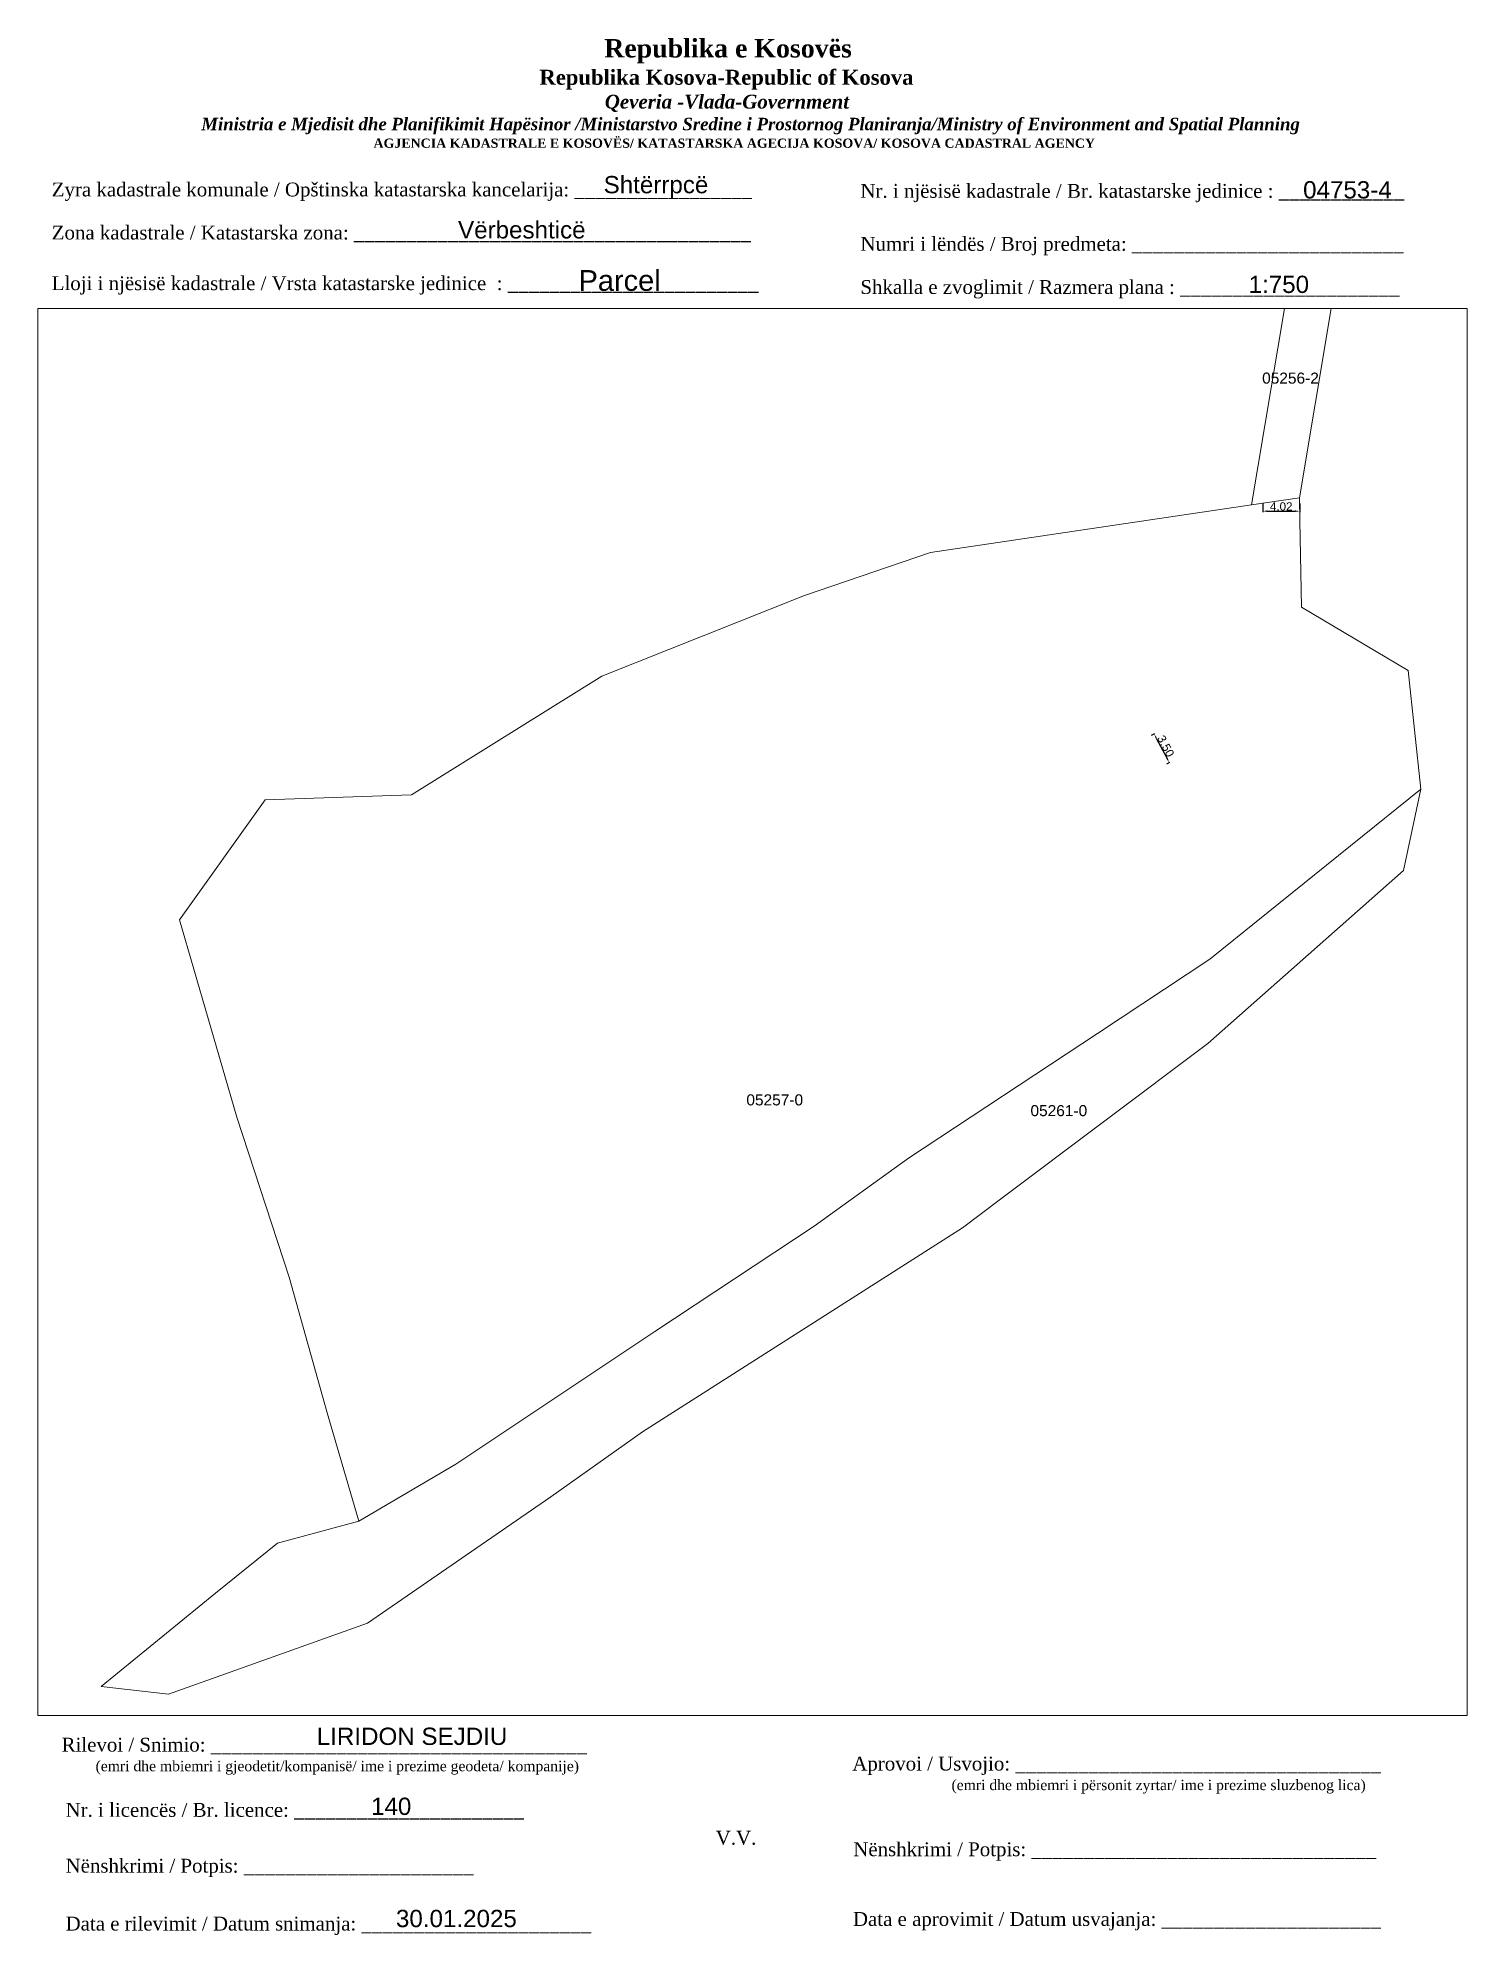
# Paper-space layout 'Manuali' of a CAD drawing. Header units: metres, sheet in millimetres. Extents: x 1 to 208, y 2 to 276.
# The model-space entities are those that its viewports show. They can reach past a viewport. Long polylines and large blocks are cut down to what shows.
import ezdxf

# ---------------------------------------------------------------- set-up
doc = ezdxf.new("R2010")
doc.units = ezdxf.units.M
doc.header["$PDMODE"] = 32
doc.header["$PDSIZE"] = 0.75
doc.layers.get('0').update_dxf_attribs({"lineweight": 0})
doc.layers.get('Defpoints').update_dxf_attribs({"lineweight": 0})
doc.layers.add('C-PROP-LINE-TEXT', color=7, linetype='Continuous')
for name, color, linetype, lineweight in [('Korniza e jashtme', 7, 'Continuous', 0), ('Nr Parceles Baze', 7, 'Continuous', 0), ('Nr-Kojshi', 251, 'Continuous', 0), ('Parc-Kojshi', 251, 'Continuous', 0), ('Parcela Baze', 7, 'Continuous', 0)]:
    doc.layers.add(name, color=color, linetype=linetype, lineweight=lineweight)
doc.styles.get("Standard").update_dxf_attribs({"font": 'arial.ttf'})
doc.dimstyles.get("Standard").update_dxf_attribs({"dimtxt": 1.5, "dimasz": 0.18, "dimexe": 0.18, "dimexo": 0.0625, "dimgap": 0.09, "dimtad": 1, "dimtoh": 1, "dimzin": 0, "dimdsep": 46, "dimtxsty": 'Standard', "dimcen": 0.09, "dimse1": 1, "dimse2": 1, "dimsd1": 1, "dimsd2": 1, "dimadec": 0, "dimazin": 0, "dimtfac": 1, "dimtofl": 0, "dimtmove": 0, "dimatfit": 3, "dimfxl": 1, "dimtolj": 1, "dimtzin": 0, "dimarcsym": 0})

# ---------------------------------------------------------------- blocks, each defined once
blk = doc.blocks.new('*D221')
at = {"layer": 'C-PROP-LINE-TEXT', "color": 0, "lineweight": -2, "transparency": 16777216}
for p, q in [((7500598.27, 4674162.06), (7500598.62, 4674162.24)), ((7500598.77, 4674161.76), (7500599.94, 4674159.55)), ((7500599.9, 4674158.96), (7500600.25, 4674159.15))]:
    blk.add_line(p, q, dxfattribs=at)
at = {"layer": 'C-PROP-LINE-TEXT', "color": 0, "transparency": 16777216}
for points in [[(7500598.84, 4674161.8), (7500598.7, 4674161.72), (7500598.54, 4674162.2)], [(7500600.01, 4674159.59), (7500599.87, 4674159.51), (7500600.17, 4674159.11)]]:
    blk.add_solid(points, dxfattribs=at)
at = {"layer": 'Defpoints', "color": 0, "transparency": 16777216}
for p in [(7500598.24, 4674162.04), (7500599.88, 4674158.95), (7500600.17, 4674159.11)]:
    blk.add_point(p, dxfattribs=at)
at = {"layer": 'C-PROP-LINE-TEXT', "color": 0, "transparency": 16777216, "insert": (7500599.8, 4674160.89), "char_height": 0.9, "attachment_point": 5, "rotation": 297.8702}
blk.add_mtext('\\A1;3.50', dxfattribs=at)
blk = doc.blocks.new('*D222')
at = {"layer": 'C-PROP-LINE-TEXT', "color": 0, "lineweight": -2, "transparency": 16777216}
for p, q in [((7500610.31, 4674187.19), (7500610.31, 4674186.27)), ((7500610.81, 4674186.36), (7500613.83, 4674186.36)), ((7500614.33, 4674187.19), (7500614.33, 4674186.27))]:
    blk.add_line(p, q, dxfattribs=at)
at = {"layer": 'C-PROP-LINE-TEXT', "color": 0, "transparency": 16777216}
for points in [[(7500610.81, 4674186.45), (7500610.81, 4674186.28), (7500610.31, 4674186.36)], [(7500613.83, 4674186.45), (7500613.83, 4674186.28), (7500614.33, 4674186.36)]]:
    blk.add_solid(points, dxfattribs=at)
at = {"layer": 'Defpoints', "color": 0, "transparency": 16777216}
for p in [(7500610.31, 4674187.22), (7500614.33, 4674187.22), (7500614.33, 4674186.36)]:
    blk.add_point(p, dxfattribs=at)
at = {"layer": 'C-PROP-LINE-TEXT', "color": 0, "transparency": 16777216, "insert": (7500612.32, 4674186.87), "char_height": 0.9, "attachment_point": 5}
blk.add_mtext('\\A1;4.02', dxfattribs=at)

msp = doc.modelspace()

# ---------------------------------------------------------------- linework, layer by layer
at = {"layer": 'Parc-Kojshi', "flags": 128}
for points in [[(7500609.105, 4674187.041), (7500613.465, 4674213.093), (7500618.587, 4674213.405), (7500614.303, 4674187.81), (7500609.105, 4674187.041)], [(7500512.288, 4674076.864), (7500522.811, 4674083.051), (7500544.388, 4674097.434), (7500561.681, 4674108.856), (7500571.889, 4674116.207), (7500592.407, 4674129.744), (7500604.571, 4674137.782), (7500627.471, 4674156.237), (7500625.566, 4674147.407), (7500604.359, 4674128.634), (7500581.883, 4674111.765), (7500577.758, 4674108.645), (7500543.066, 4674086.54), (7500533.124, 4674079.507), (7500513.239, 4674065.811), (7500491.663, 4674058.091), (7500484.366, 4674058.937), (7500496.741, 4674069.037), (7500503.457, 4674074.484), (7500512.288, 4674076.864)]]:
    msp.add_lwpolyline(points, dxfattribs=at)
at = {"layer": 'Parcela Baze', "flags": 128}
msp.add_lwpolyline([(7500492.829, 4674142.07), (7500502.137, 4674155.079), (7500518.002, 4674155.607), (7500538.627, 4674168.458), (7500560.626, 4674177.236), (7500574.27, 4674181.888), (7500609.105, 4674187.041), (7500614.303, 4674187.81), (7500614.353, 4674185.32), (7500614.514, 4674175.964), (7500626.096, 4674169.088), (7500627.471, 4674156.237), (7500604.571, 4674137.782), (7500592.407, 4674129.744), (7500571.889, 4674116.207), (7500561.681, 4674108.856), (7500544.388, 4674097.434), (7500522.811, 4674083.051), (7500512.288, 4674076.864), (7500508.851, 4674088.604), (7500504.726, 4674103.306), (7500499.068, 4674120.652), (7500492.829, 4674142.07)], dxfattribs=at)

# ---------------------------------------------------------------- texts
at = {"layer": 'Nr Parceles Baze'}
msp.add_text('05257-0', height=1.2, dxfattribs=at).set_placement((7500554.319, 4674121.937))
at = {"layer": 'Nr-Kojshi'}
for s, p in [('05256-2', (7500610.251, 4674200.189)), ('05261-0', (7500585.129, 4674120.769))]:
    msp.add_text(s, height=1.2, dxfattribs=at).set_placement(p)

# ---------------------------------------------------------------- dimensions: what is measured, and where the dimension line sits
at = {"layer": 'C-PROP-LINE-TEXT'}
for p1, p2, distance, picture, middle in [((7500610.3129, 4674187.2197), (7500614.328, 4674187.2197), -0.8574, '*D222', (7500612.3204, 4674186.8668)), ((7500598.24, 4674162.044), (7500599.876, 4674158.95), 0.335, '*D221', (7500599.801, 4674160.889))]:
    dim = msp.add_aligned_dim(p1=p1, p2=p2, distance=distance, dimstyle='Standard', override={"dimscale": 0.5, "dimtxt": 1.8, "dimasz": 1, "dimtoh": 0, "dimcen": 0, "dimse1": 0, "dimse2": 0, "dimsd1": 0, "dimsd2": 0}, dxfattribs=at)
    dim.commit()
    dim.dimension.update_dxf_attribs({"geometry": picture, "text_midpoint": middle})

psp = doc.layouts.new('Manuali')

# ---------------------------------------------------------------- texts
for s, p in [('Shtërrpcë', (82.78, 253.59)), ('04753-4', (183.92, 252.84)), ('Vërbeshticë', (61.73, 247.06)), ('LIRIDON SEJDIU ', (41.3, 29.28)), ('140', (49.15, 19.16)), ('30.01.2025', (52.75, 2.94))]:
    psp.add_text(s, height=2.5).set_placement(p)
for s, insert, char_height, width, attachment_point in [('\\pi77.297;{\\fBook Antiqua|b1|i0|c0|p18;\\H1.333x;Republika e Kosovës\\fTimes New Roman|b1|i0|c0|p18;\\P\\pi67.927;\\fBook Antiqua|b1|i0|c0|p18;\\H0.8125x;Republika Kosova-Republic of Kosova\\fTimes New Roman|b1|i0|c0|p18;\\P\\pi77.378;\\fBook Antiqua|b1|i1|c0|p18;\\H0.9233x;Qeveria -Vlada-Government \\P\\pi13.032,l6,t23.033;\\fTimes New Roman|b1|i1|c0|p18;\\H0.9x;Ministria e Mjedisit dhe Planifikimit Hapësinor /Ministarstvo Sredine i Prostornog Planiranja/Ministry of Environment and Spatial Planning\\P\\pi43.931,l0,tz;\\fBook Antiqua|b1|i0|c0|p18;\\H0.7406x;AGJENCIA KADASTRALE E KOSOVËS/ KATASTARSKA AGECIJA KOSOVA/ KOSOVA CADASTRAL AGENCY}', (5.57, 275.89), 2, 191.8237, 1), ('{\\fTimes New Roman|b0|i0|c0|p18;Zyra kadastrale komunale / Opštinska katastarska kancelarija: _________________}', (2.98, 255.14), 2, 100.6873, 1), ('{\\fTimes New Roman|b0|i0|c0|p18;Nr. i njësisë kadastrale / Br. katastarske jedinice : ____________}', (119.91, 254.94), 2, 79.9484, 1), ('{\\fTimes New Roman|b0|i0|c0|p18;Zona kadastrale / Katastarska zona: ______________________________________}', (2.98, 248.91), 2, 100.6873, 1), ('{\\fTimes New Roman|b0|i0|c0|p18;Numri i lëndës / Broj predmeta: __________________________}', (119.91, 247.28), 2, 79.9484, 1), ('{\\fTimes New Roman|b0|i0|c0|p18;Lloji i njësisë kadastrale / Vrsta katastarske jedinice  : ________________________}', (2.98, 241.59), 2, 100.6873, 1), ('{\\fArial|b0|i0|c0|p34;Parcel}', (85.09, 240.96), 3, 11.2939, 5), ('1:750', (180.41, 240.41), 2.5, 10.1784, 5), ('{\\fTimes New Roman|b0|i0|c0|p18;Shkalla e zvoglimit / Razmera plana : _____________________}', (119.91, 241.04), 2, 79.9484, 1), ('{\\fTimes New Roman|b0|i0|c0|p18;Rilevoi / Snimio: ____________________________________\\P     \\H0.75x;(emri dhe mbiemri i gjeodetit/kompanisë/ ime i prezime geodeta/ kompanije)}', (42.38, 27.65), 2, 74.7958, 5), ('{\\fTimes New Roman|b0|i0|c0|p18; Aprovoi / Usvojio: ___________________________________\\P                    \\H0.75x;(emri dhe mbiemri i përsonit zyrtar/ ime i prezime sluzbenog lica)}', (117.98, 27.58), 2, 83.344, 1), ('{\\fTimes New Roman|b0|i0|c0|p18;Nr. i licencës / Br. licence: ______________________\\P                                }', (4.98, 20.89), 2, 83.344, 1), ('{\\fTimes New Roman|b0|i0|c0|p18;V.V.                                 }', (101.92, 15.84), 2, 5.7076, 5), ('{\\fTimes New Roman|b0|i0|c0|p18; Nënshkrimi / Potpis: _________________________________}', (118.12, 15.2), 2, 83.344, 1), ('{\\fTimes New Roman|b0|i0|c0|p18;Nënshkrimi / Potpis: ______________________\\P                                 }', (4.98, 12.82), 2, 83.344, 1), ('{\\fTimes New Roman|b0|i0|c0|p18;Data e rilevimit / Datum snimanja: ______________________\\P                                 }', (4.98, 4.45), 2, 83.344, 1), ('{\\fTimes New Roman|b0|i0|c0|p18; Data e aprovimit / Datum usvajanja: _____________________}', (118.07, 5.12), 2, 83.344, 1)]:
    psp.add_mtext(s, dxfattribs=dict(insert=insert, char_height=char_height, width=width, attachment_point=attachment_point))

# ---------------------------------------------------------------- viewports
at = {"layer": 'Korniza e jashtme', "view_target_point": (370776.427, 310629.57)}
psp.add_viewport(center=(104.31, 135.25), size=(206.65, 203.4046), view_center_point=(7129778.559, 4363502.504), view_height=152.55342, dxfattribs=at)

doc.saveas('drawing.dxf')
